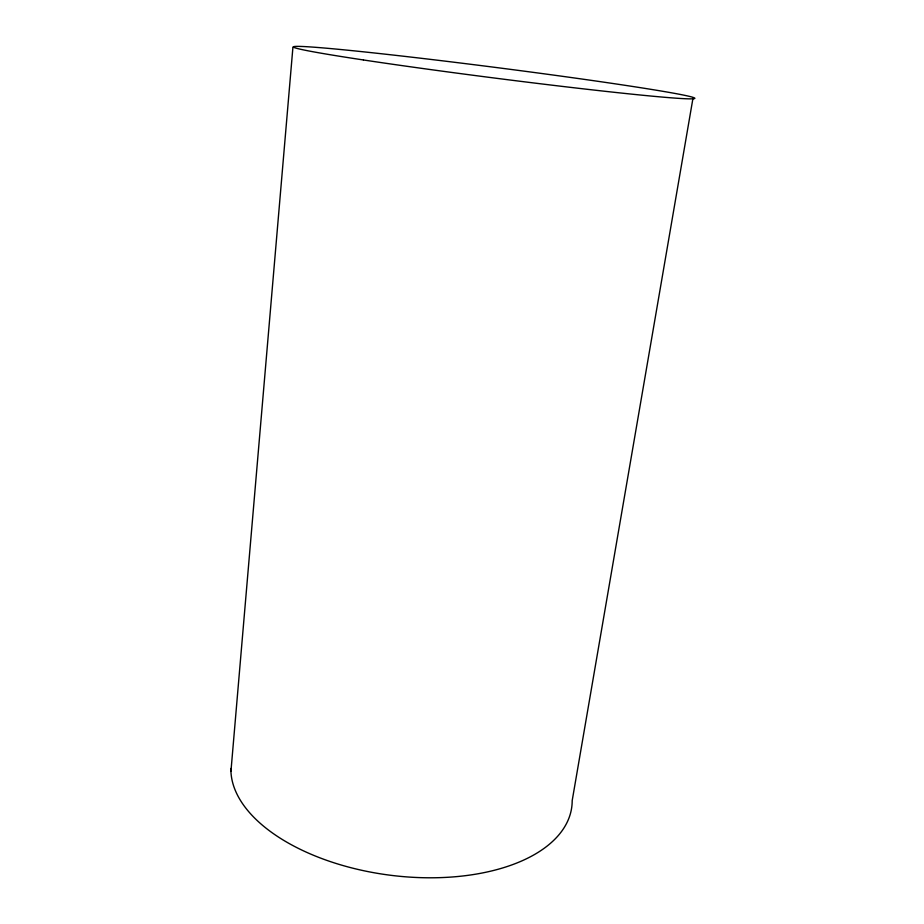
<?xml version="1.0" encoding="UTF-8"?>
<svg xmlns="http://www.w3.org/2000/svg" width="924" height="924" viewBox="0 0 924 924"><rect width="100%" height="100%" fill="white"/><g stroke="black" fill="none" stroke-linecap="round" stroke-linejoin="round"><path stroke-width="1.39" d="M230.942 771.332L292.931 47.159M693.058 97.759L572.187 800.634A171.656 90.933 7.3 0 1 400.877 876.402A171.656 90.933 7.3 0 1 230.896 768.491M363.455 59.968A202.31 5.325 7.3 0 0 690.609 98.868A202.31 5.325 7.3 0 0 425.398 58.778A202.31 5.325 7.3 0 0 363.455 59.968"/></g></svg>
